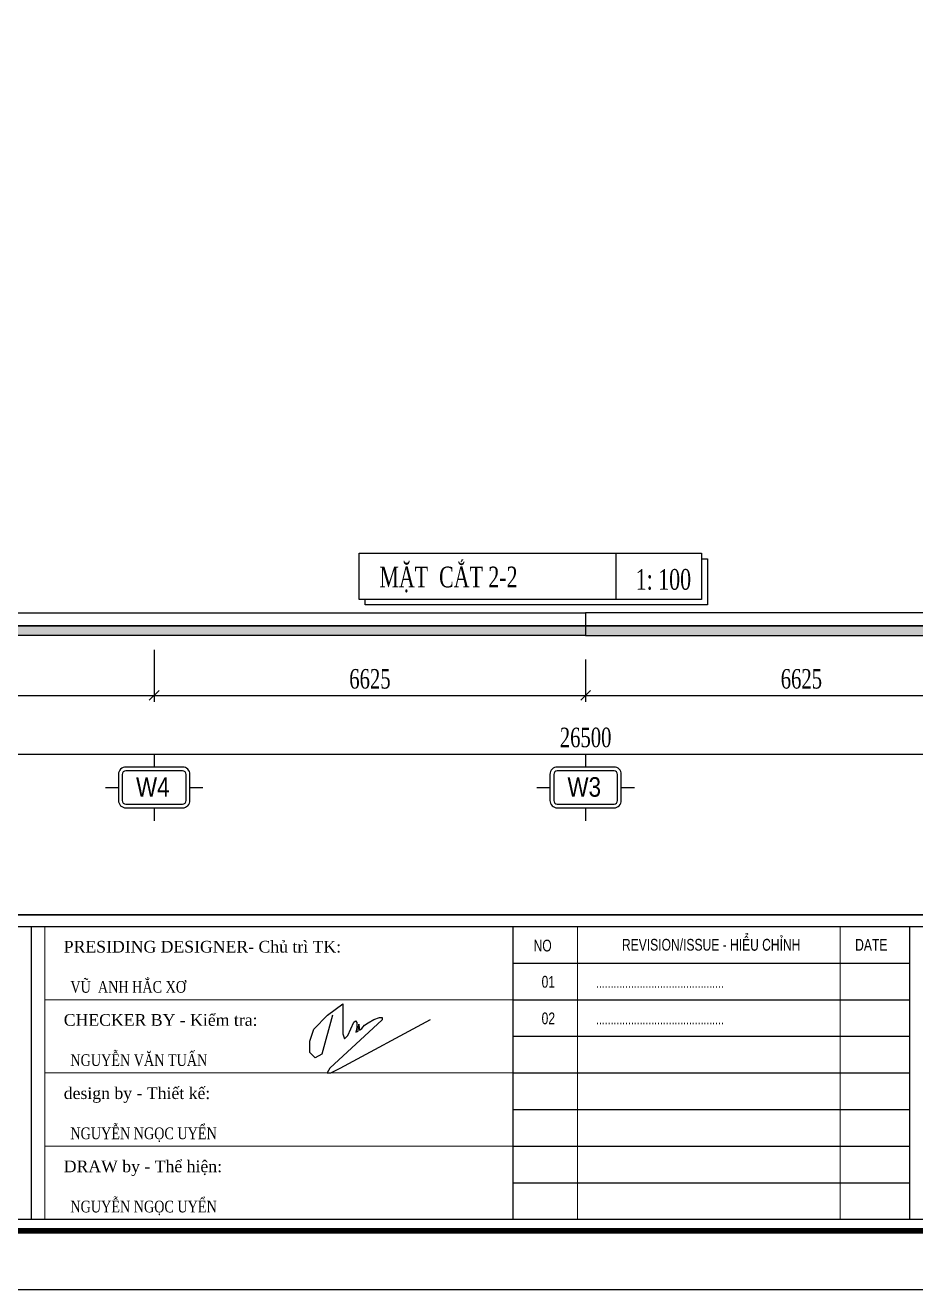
# Model space of a CAD drawing. Header units: inches. Extents: x 315041 to 662841, y -45540 to -35018.
# Drawn here: x 335166.4 to 335303.1, y -36052.2 to -35858 of the extents above; entities that cross this region are included whole.
import ezdxf
from ezdxf.enums import TextEntityAlignment as Align

# ---------------------------------------------------------------- set-up
doc = ezdxf.new("R2010")
doc.units = ezdxf.units.IN
doc.header["$MEASUREMENT"] = 0
doc.linetypes.add('CENTER', pattern=[2, 1.25, -0.25, 0.25, -0.25])
for name, color, linetype in [('001-TRUC', 252, 'CENTER'), ('1', 1, 'Continuous'), ('2', 2, 'Continuous'), ('251', 251, 'Continuous'), ('3', 3, 'Continuous'), ('7', 7, 'Continuous'), ('8', 8, 'Continuous'), ('BAO KHUNG', 31, 'Continuous')]:
    doc.layers.add(name, color=color, linetype=linetype)
doc.layers.add('Cover text', color=7, linetype='Continuous', true_color=0x52370f)
doc.layers.add('S-Hatch', color=8, linetype='Continuous', lineweight=9)
doc.styles.add('hx2', font='VHARIALN.TTF')
doc.styles.add('ST1', font='times.ttf', dxfattribs={"width": 0.7})
doc.styles.add('ST3', font='times.ttf', dxfattribs={"width": 0.8})
doc.styles.get("Standard").update_dxf_attribs({"font": 'VHARIALN.TTF'})
doc.styles.add('style2', font='VHAVANI.TTF')
doc.dimstyles.new('100', dxfattribs={"dimtxt": 3, "dimasz": 1.5, "dimexe": 1, "dimexo": 0, "dimgap": 1, "dimtad": 1, "dimdec": 0, "dimlfac": 100, "dimzin": 0, "dimdsep": 46, "dimtxsty": 'ST1', "dimblk": 'OBLIQUE', "dimcen": 1, "dimdle": 1, "dimclrd": 8, "dimclre": 8, "dimclrt": 3, "dimadec": 0, "dimazin": 0, "dimtfac": 1, "dimtdec": 0, "dimtix": 1, "dimtmove": 1, "dimatfit": 3, "dimfxl": 0, "dimtfill": 1, "dimtolj": 1, "dimtzin": 0, "dimlwd": -1, "dimlwe": -1, "dimarcsym": 1})

# ---------------------------------------------------------------- blocks, each defined once
blk = doc.blocks.new('A$C3be9bcc6')
at = {"layer": '1', "color": 5, "lineweight": 30}
blk.add_lwpolyline([(0.81, 8.89), (-0.84, 2.88), (-1.85, 2.33), (-2.68, 3.13), (-2.68, 4.9), (-2.07, 6.74), (0.04, 8.88), (2.4, 10.63), (2.4, 6), (2.65, 5.25), (3.15, 5.75), (4.09, 7.78), (4.36, 8), (4.55, 7.76), (4.55, 6.96), (4.38, 6.24), (4.73, 6.44), (4.87, 7.5), (4.91, 6.81), (4.96, 6.56), (5.3, 6.85), (5.71, 7.36), (6.26, 7.68), (7.16, 8.21), (8.05, 8.54), (8.45, 8.54), (8.45, 8.14), (0.41, 0.75), (0, 0), (0.54, 0), (2.01, 0.75), (15.87, 8.23)], dxfattribs=at)
blk = doc.blocks.new('A$C75D82031')
at = {"layer": '2', "color": 157, "linetype": 'Continuous'}
blk.add_lwpolyline([(0, 420), (594, 420), (594, 0), (0, 0)], close=True, dxfattribs=at)
at = {"layer": '251', "linetype": 'Continuous'}
for p, q in [((285.8, 50.19), (346.77, 50.19)), ((285.8, 44.56), (346.77, 44.56)), ((285.8, 38.94), (346.77, 38.94)), ((285.8, 33.31), (346.77, 33.31)), ((285.8, 27.69), (346.77, 27.69)), ((285.8, 22.06), (346.77, 22.06)), ((285.8, 16.44), (346.77, 16.44))]:
    blk.add_line(p, q, dxfattribs=at)
at = {"layer": '7', "color": 147, "linetype": 'Continuous'}
blk.add_lwpolyline([(12.33, 57.61), (581.67, 57.61), (581.67, 409.19), (12.33, 409.19)], close=True, dxfattribs=at)
at = {"layer": 'BAO KHUNG', "color": 7}
blk.add_line((346.77, 10.81), (346.77, 55.81), dxfattribs=at)
at = {"layer": 'BAO KHUNG', "color": 167, "linetype": 'Continuous', "const_width": 0.871}
blk.add_lwpolyline([(10.59, 9.07), (583.41, 9.07), (583.41, 410.93), (10.59, 410.93)], close=True, dxfattribs=at)
at = {"layer": 'BAO KHUNG', "color": 7}
for points in [[(144.95, 55.81), (285.8, 55.81), (285.8, 10.81), (144.95, 10.81)], [(211.89, 55.81), (474.14, 55.81), (474.14, 10.81), (211.89, 10.81)]]:
    blk.add_lwpolyline(points, close=True, dxfattribs=at)
at = {"layer": 'S-Hatch'}
for p, q in [((213.95, 10.81), (213.95, 55.81)), ((295.73, 55.81), (295.73, 10.81)), ((336.07, 55.81), (336.07, 10.81)), ((285.8, 44.56), (213.95, 44.56)), ((285.8, 33.31), (213.95, 33.31)), ((285.8, 22.06), (213.95, 22.06))]:
    blk.add_line(p, q, dxfattribs=at)
blk.add_blockref('A$C3be9bcc6', (257.32, 33.31))
at = {"layer": 'BAO KHUNG', "color": 7, "linetype": 'Continuous', "width": 0.9}
for s, p in [('REVISION/ISSUE - HIÓU CHØNH', (316.27, 53)), ('NO', (290.4, 52.88)), ('DATE', (340.86, 52.99)), ('01', (291.27, 47.31)), ('02', (291.27, 41.69))]:
    blk.add_text(s, height=1.8, dxfattribs=at).set_placement(p, align=Align.MIDDLE_CENTER)
at = {"layer": 'BAO KHUNG', "color": 7, "linetype": 'Continuous', "style": 'ST3'}
for s, p in [('PRESIDING DESIGNER- Chủ trì TK:', (216.86, 51.8)), ('CHECKER BY - Kiểm tra:', (216.86, 40.55)), ('design by - Thiết kế:', (216.86, 29.3)), ('DRAW by - Thể hiện:', (216.86, 18.05))]:
    blk.add_text(s, height=1.8, dxfattribs=at).set_placement(p)
at = {"layer": 'Cover text', "linetype": 'Continuous', "width": 0.8}
for s, height, style, p in [('VŨ  ANH HẮC XƠ', 1.8, 'ST3', (217.88, 45.63)), ('............................................', 1.5, 'style2', (298.6, 46.4)), ('............................................', 1.5, 'style2', (298.6, 40.78)), ('NGUYỄN VĂN TUẤN', 1.8, 'ST3', (217.88, 34.38)), ('NGUYỄN NGỌC UYỂN', 1.8, 'ST3', (217.88, 23.13)), ('NGUYỄN NGỌC UYỂN', 1.8, 'ST3', (217.88, 11.88))]:
    blk.add_text(s, height=height, dxfattribs=dict(at, style=style)).set_placement(p)
blk = doc.blocks.new('_Oblique')
at = {"color": 0, "linetype": 'ByBlock', "lineweight": -2}
blk.add_line((-0.5, -0.5), (0.5, 0.5), dxfattribs=at)
blk = doc.blocks.new('*D327')
at = {"color": 8, "linetype": 'Continuous', "transparency": 16777216}
for p, q in [((335119.94, -35953.9), (335119.94, -35961.92)), ((335186.19, -35953.9), (335186.19, -35961.92)), ((335118.94, -35960.92), (335187.19, -35960.92))]:
    blk.add_line(p, q, dxfattribs=at)
at = {"layer": 'Defpoints', "color": 0, "transparency": 16777216}
for p in [(335119.94, -35953.9), (335186.19, -35953.9), (335186.19, -35960.92)]:
    blk.add_point(p, dxfattribs=at)
at = {"color": 8, "transparency": 16777216, "xscale": 1.5, "yscale": 1.5, "zscale": 1.5, "rotation": 180}
blk.add_blockref('_Oblique', (335119.94, -35960.92), dxfattribs=at)
at = {"color": 8, "transparency": 16777216, "xscale": 1.5, "yscale": 1.5, "zscale": 1.5}
blk.add_blockref('_Oblique', (335186.19, -35960.92), dxfattribs=at)
at = {"color": 3, "transparency": 16777216, "insert": (335153.07, -35958.39), "char_height": 3, "attachment_point": 5, "style": 'ST1', "bg_fill": 3, "box_fill_scale": 1.25, "bg_fill_color": 256, "bg_fill_true_color": 13158600, "bg_fill_transparency": 1}
blk.add_mtext('\\A1;6625', dxfattribs=at)
blk = doc.blocks.new('*D328')
at = {"color": 8, "linetype": 'Continuous', "transparency": 16777216}
for p, q in [((335186.19, -35953.9), (335186.19, -35961.92)), ((335252.44, -35955.4), (335252.44, -35961.92)), ((335185.19, -35960.92), (335253.44, -35960.92))]:
    blk.add_line(p, q, dxfattribs=at)
at = {"layer": 'Defpoints', "color": 0, "transparency": 16777216}
for p in [(335186.19, -35953.9), (335252.44, -35955.4), (335252.44, -35960.92)]:
    blk.add_point(p, dxfattribs=at)
at = {"color": 8, "transparency": 16777216, "xscale": 1.5, "yscale": 1.5, "zscale": 1.5, "rotation": 180}
blk.add_blockref('_Oblique', (335186.19, -35960.92), dxfattribs=at)
at = {"color": 8, "transparency": 16777216, "xscale": 1.5, "yscale": 1.5, "zscale": 1.5}
blk.add_blockref('_Oblique', (335252.44, -35960.92), dxfattribs=at)
at = {"color": 3, "transparency": 16777216, "insert": (335219.32, -35958.39), "char_height": 3, "attachment_point": 5, "style": 'ST1', "bg_fill": 3, "box_fill_scale": 1.25, "bg_fill_color": 256, "bg_fill_true_color": 13158600, "bg_fill_transparency": 16626044}
blk.add_mtext('\\A1;6625', dxfattribs=at)
blk = doc.blocks.new('*D329')
at = {"color": 8, "linetype": 'Continuous', "transparency": 16777216}
for p, q in [((335252.44, -35955.4), (335252.44, -35961.92)), ((335318.69, -35955.4), (335318.69, -35961.92)), ((335251.44, -35960.92), (335319.69, -35960.92))]:
    blk.add_line(p, q, dxfattribs=at)
at = {"layer": 'Defpoints', "color": 0, "transparency": 16777216}
for p in [(335252.44, -35955.4), (335318.69, -35955.4), (335318.69, -35960.92)]:
    blk.add_point(p, dxfattribs=at)
at = {"color": 8, "transparency": 16777216, "xscale": 1.5, "yscale": 1.5, "zscale": 1.5, "rotation": 180}
blk.add_blockref('_Oblique', (335252.44, -35960.92), dxfattribs=at)
at = {"color": 8, "transparency": 16777216, "xscale": 1.5, "yscale": 1.5, "zscale": 1.5}
blk.add_blockref('_Oblique', (335318.69, -35960.92), dxfattribs=at)
at = {"color": 3, "transparency": 16777216, "insert": (335285.57, -35958.39), "char_height": 3, "attachment_point": 5, "style": 'ST1', "bg_fill": 3, "box_fill_scale": 1.25, "bg_fill_color": 256, "bg_fill_true_color": 13158600, "bg_fill_transparency": 2883368}
blk.add_mtext('\\A1;6625', dxfattribs=at)
blk = doc.blocks.new('*D331')
at = {"color": 8, "linetype": 'Continuous', "transparency": 16777216}
for p, q in [((335119.94, -35953.9), (335119.94, -35970.93)), ((335384.94, -35953.9), (335384.94, -35970.93)), ((335118.94, -35969.93), (335385.94, -35969.93))]:
    blk.add_line(p, q, dxfattribs=at)
at = {"layer": 'Defpoints', "color": 0, "transparency": 16777216}
for p in [(335119.94, -35953.9), (335384.94, -35953.9), (335384.94, -35969.93)]:
    blk.add_point(p, dxfattribs=at)
at = {"color": 8, "transparency": 16777216, "xscale": 1.5, "yscale": 1.5, "zscale": 1.5, "rotation": 180}
blk.add_blockref('_Oblique', (335119.94, -35969.93), dxfattribs=at)
at = {"color": 8, "transparency": 16777216, "xscale": 1.5, "yscale": 1.5, "zscale": 1.5}
blk.add_blockref('_Oblique', (335384.94, -35969.93), dxfattribs=at)
at = {"color": 3, "transparency": 16777216, "insert": (335252.44, -35967.4), "char_height": 3, "attachment_point": 5, "style": 'ST1', "bg_fill": 3, "box_fill_scale": 1.25, "bg_fill_color": 256, "bg_fill_true_color": 13158600, "bg_fill_transparency": 1019152}
blk.add_mtext('\\A1;26500', dxfattribs=at)
blk = doc.blocks.new('TENTRUC')
at = {"layer": '7'}
for p, q in [((0, 8.27), (0, 10.26)), ((-7.48, 5.13), (-5.48, 5.13)), ((5.48, 5.13), (7.48, 5.13)), ((0, 0), (0, 2))]:
    blk.add_line(p, q, dxfattribs=at)
blk.add_lwpolyline([(-4.36, 8.27), (4.36, 8.27, -0.414214), (5.48, 7.14), (5.48, 3.12, -0.414214), (4.36, 2), (-4.36, 2, -0.414214), (-5.48, 3.12), (-5.48, 7.14, -0.414214)], format="xyb", close=True, dxfattribs=at)
at = {"layer": '8', "ltscale": 15}
blk.add_lwpolyline([(-4.36, 7.68), (4.36, 7.68, -0.414214), (4.9, 7.14), (4.9, 3.12, -0.414214), (4.36, 2.58), (-4.36, 2.58, -0.414214), (-4.9, 3.12), (-4.9, 7.14, -0.414214)], format="xyb", close=True, dxfattribs=at)
at = {"layer": '3', "style": 'hx2'}
blk.add_attdef('TR', text='', height=2.9, dxfattribs=at).set_placement((-0.16, 3.83), align=Align.CENTER)

msp = doc.modelspace()

# ---------------------------------------------------------------- linework, layer by layer
msp.add_line((335257.0839, -35939.0895), (335257.0839, -35946.1634))
msp.add_lwpolyline([(335217.6901, -35939.0895), (335270.2528, -35939.0895), (335270.2528, -35946.1634), (335217.6901, -35946.1634)], close=True)
at = {"layer": '001-TRUC', "lineweight": 0, "ltscale": 10}
msp.add_line((335413.4796, -35950.2317), (335067.4595, -35950.2317), dxfattribs=at)
at = {"layer": '2', "color": 9}
for points in [[(335119.9394, -35948.2317), (335252.4399, -35948.2317), (335252.4399, -35950.2317), (335119.9394, -35950.2317)], [(335384.9403, -35948.2317), (335252.4399, -35948.2317), (335252.4399, -35950.2317), (335384.9403, -35950.2317)]]:
    msp.add_lwpolyline(points, close=True, dxfattribs=at)

# ---------------------------------------------------------------- block references
at = {"color": 1}
msp.add_blockref('A$C75D82031', (334955.4424, -36052.2326), dxfattribs=at)

# ---------------------------------------------------------------- next in the draw order: texts
at = {"color": 3, "linetype": 'Continuous', "insert": (335260.1287, -35943.1266), "char_height": 3.18182, "attachment_point": 4, "style": 'ST1', "bg_fill": 3, "box_fill_scale": 1.25, "bg_fill_color": 256, "bg_fill_true_color": 13158600, "bg_fill_transparency": 3139400}
msp.add_mtext('\\A1;1: 100', dxfattribs=at)

# ---------------------------------------------------------------- next in the draw order: dimensions: what is measured, and where the dimension line sits
at = {"color": 8}
dim = msp.add_linear_dim(base=(335186.1924, -35960.9199), p1=(335119.9424, -35953.8965), p2=(335186.1924, -35953.8965), dimstyle='100', dxfattribs=at)
dim.commit()
dim.dimension.update_dxf_attribs({"geometry": '*D327', "text_midpoint": (335153.0674, -35958.3939)})

# ---------------------------------------------------------------- next in the draw order: linework, layer by layer
msp.add_lwpolyline([(335270.2528, -35939.9351), (335271.151, -35939.9351), (335271.151, -35947.009), (335218.5883, -35947.009), (335218.5883, -35946.1634)])

# ---------------------------------------------------------------- next in the draw order: dimensions: what is measured, and where the dimension line sits
dim = msp.add_linear_dim(base=(335252.4424, -35960.9199), p1=(335186.1924, -35953.8965), p2=(335252.4424, -35955.3965), dimstyle='100', dxfattribs=at)
dim.commit()
dim.dimension.update_dxf_attribs({"geometry": '*D328', "text_midpoint": (335219.3174, -35958.3939)})

# ---------------------------------------------------------------- next in the draw order: texts
at = {"color": 3, "linetype": 'Continuous', "insert": (335220.779, -35943.1266), "char_height": 3.181818, "attachment_point": 4, "style": 'ST1', "bg_fill": 3, "box_fill_scale": 1.25, "bg_fill_color": 256, "bg_fill_true_color": 13158600, "bg_fill_transparency": 3139304}
msp.add_mtext('\\A1;MẶT  CẮT 2-2', dxfattribs=at)

# ---------------------------------------------------------------- next in the draw order: dimensions: what is measured, and where the dimension line sits
at = {"color": 8}
dim = msp.add_linear_dim(base=(335318.6924, -35960.9199), p1=(335252.4424, -35955.3965), p2=(335318.6924, -35955.3965), dimstyle='100', dxfattribs=at)
dim.commit()
dim.dimension.update_dxf_attribs({"geometry": '*D329', "text_midpoint": (335285.5674, -35958.3939)})

# ---------------------------------------------------------------- next in the draw order: dimensions: what is measured, and where the dimension line sits
dim = msp.add_linear_dim(base=(335384.9424, -35969.9299), p1=(335119.9424, -35953.8965), p2=(335384.9424, -35953.8965), dimstyle='100', dxfattribs=at)
dim.commit()
dim.dimension.update_dxf_attribs({"geometry": '*D331', "text_midpoint": (335252.4424, -35967.4039)})

# ---------------------------------------------------------------- next in the draw order: hatches: boundary and pattern name
h = msp.add_hatch()
h.set_pattern_fill('AR-CONC', color=8, scale=0.25, style=0)
h.set_pattern_definition([(50, (11693.5962, 2775.74), (1.7931504565, -0.1568803375), [0.1875, -2.0625]), (355, (11693.5962, 2775.74), (-0.346878334, 1.880480334), [0.15, -1.65]), (100.4514, (11693.7456, 2775.727), (1.446273454, 1.723598855), [0.159350475, -1.75285528]), (46.1842, (11693.5962, 2776.24), (2.668102622, -0.413797536), [0.28125, -3.09375]), (96.6356, (11693.8186, 2776.2055), (2.336656764, 2.435294677), [0.23902572, -2.6292825]), (351.1842, (11693.5962, 2776.24), (2.336654863, 2.435296502), [0.225, -2.475]), (21, (11693.8462, 2776.115), (1.49226763, -1.0065472267), [0.1875, -2.0625]), (326, (11693.8462, 2776.115), (0.60828833, 1.812875113), [0.15, -1.65]), (71.4514, (11693.9706, 2776.0311), (2.100556571, 0.806326242), [0.159350475, -1.75285528]), (37.5, (11693.5962, 2775.74), (0.0303996383, 0.8322346346), [0, -1.63, 0, -1.675, 0, -1.65625]), (7.5, (11693.5962, 2775.74), (0.6576738436, 0.9860292797), [0, -0.955, 0, -1.5925, 0, -0.63125]), (327.5, (11693.0387, 2775.74), (1.3345560904, -0.0563871793), [0, -0.625, 0, -1.95, 0, -2.5875]), (317.5, (11692.7887, 2775.74), (1.4579654234, 0.250262456), [0, -0.8125, 0, -1.295, 0, -1.8375])])
h.paths.add_polyline_path([(335121.4394, -35951.7317), (335121.4394, -35954.7317), (335119.9394, -35954.7317), (334967.7734, -35954.7317), (334967.7734, -35953.2317), (335119.9394, -35953.2317), (335119.9394, -35950.2317), (335121.4394, -35950.2317), (335252.4399, -35950.2317), (335252.4399, -35951.7317)])
h = msp.add_hatch()
h.set_pattern_fill('AR-CONC', color=8, scale=0.25, style=0)
h.set_pattern_definition([(130, (658811.2835, 2775.74), (-1.7931504565, -0.1568803375), [0.1875, -2.0625]), (185, (658811.2835, 2775.74), (0.346878334, 1.880480334), [0.15, -1.65]), (79.5486, (658811.1341, 2775.727), (-1.446273454, 1.723598855), [0.159350475, -1.75285528]), (133.8158, (658811.2835, 2776.24), (-2.668102622, -0.413797536), [0.28125, -3.09375]), (83.3644, (658811.0612, 2776.2055), (-2.336656764, 2.435294677), [0.23902572, -2.6292825]), (188.8158, (658811.2835, 2776.24), (-2.336654863, 2.435296502), [0.225, -2.475]), (159, (658811.0335, 2776.115), (-1.49226763, -1.0065472267), [0.1875, -2.0625]), (214, (658811.0335, 2776.115), (-0.60828833, 1.812875113), [0.15, -1.65]), (108.5486, (658810.9092, 2776.0311), (-2.100556571, 0.806326242), [0.159350475, -1.75285528]), (142.5, (658811.28355, 2775.74), (-0.0303996383, 0.8322346346), [0, -1.63, 0, -1.675, 0, -1.65625]), (172.5, (658811.28355, 2775.74), (-0.6576738436, 0.9860292797), [0, -0.955, 0, -1.5925, 0, -0.63125]), (212.5, (658811.84105, 2775.74), (-1.3345560904, -0.0563871793), [0, -0.625, 0, -1.95, 0, -2.5875]), (222.5, (658812.091, 2775.74), (-1.4579654234, 0.250262456), [0, -0.8125, 0, -1.295, 0, -1.8375])])
h.paths.add_polyline_path([(335383.4403, -35951.7317), (335383.4403, -35954.7317), (335384.9403, -35954.7317), (335537.1113, -35954.7317), (335537.1113, -35953.2317), (335384.9403, -35953.2317), (335384.9403, -35950.2317), (335383.4403, -35950.2317), (335252.4399, -35950.2317), (335252.4399, -35951.7317)])

# ---------------------------------------------------------------- next in the draw order: linework, layer by layer
for points in [[(334967.7734, -35643.0427), (335537.1113, -35643.0427), (335537.1113, -35994.6225), (334967.7734, -35994.6225)], [(335121.4394, -35951.7317), (335121.4394, -35954.7317), (335119.9394, -35954.7317), (334967.7734, -35954.7317), (334967.7734, -35953.2317), (335119.9394, -35953.2317), (335119.9394, -35950.2317), (335121.4394, -35950.2317), (335252.4399, -35950.2317), (335252.4399, -35951.7317)], [(335383.4403, -35951.7317), (335383.4403, -35954.7317), (335384.9403, -35954.7317), (335537.1113, -35954.7317), (335537.1113, -35953.2317), (335384.9403, -35953.2317), (335384.9403, -35950.2317), (335383.4403, -35950.2317), (335252.4399, -35950.2317), (335252.4399, -35951.7317)]]:
    msp.add_lwpolyline(points, close=True, dxfattribs=at)

# ---------------------------------------------------------------- next in the draw order: block references
at = {"layer": '3'}
ref = msp.add_blockref('TENTRUC', (335186.1924, -35969.9299), dxfattribs=dict(at, xscale=-1, rotation=180))
ref.add_attrib('TR', 'W4', dxfattribs={"layer": '0', "height": 3, "style": 'hx2'}).set_placement((335185.9761, -35976.4832), align=Align.CENTER)
ref = msp.add_blockref('TENTRUC', (335252.4424, -35969.9299), dxfattribs=dict(at, xscale=-1, rotation=180))
ref.add_attrib('TR', 'W3', dxfattribs={"layer": '0', "height": 3, "style": 'hx2'}).set_placement((335252.2261, -35976.4832), align=Align.CENTER)

doc.saveas('drawing.dxf')
